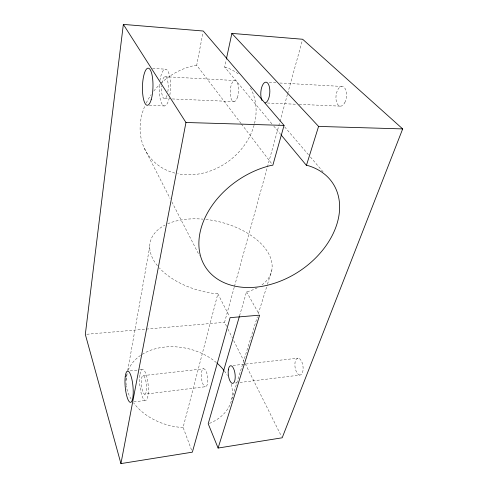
<?xml version="1.0" encoding="UTF-8"?>
<svg xmlns="http://www.w3.org/2000/svg" width="488" height="488" viewBox="0 0 488 488"><rect width="100%" height="100%" fill="white"/><g stroke="black" fill="none" stroke-linecap="round" stroke-linejoin="round"><path stroke-width="0.37" stroke-dasharray="2.44 1.83" d="M125.989 380.256L127.588 371.258M127.722 370.508L149.712 246.775M241.011 123.421L196.707 65.288L202.971 32.513M271.871 123.824L224.657 67.039L226.225 59.725M191.558 450.046L183.098 427.409L217.868 293.788L216.367 293.752A62.397 35.776 13.7 0 1 159.362 267.961M226.591 326.374L224.559 322.293L234.27 287.103M234.472 286.364L278.575 126.52M278.776 125.788L279.789 122.122M279.99 121.384L287.475 94.257M287.682 93.525L302.45 39.998M239.553 315.846L246.544 291.781L247.855 291.556A62.397 35.776 13.7 0 0 257.231 287.822M231.709 399.397L257.347 316.828M258.25 313.93L267.241 284.962M267.467 284.236L271.743 270.474M133.803 401.905L145.772 400.392M144.637 394.212A9.345 2.495 84.5 0 0 145.778 380.652A9.345 2.495 84.5 0 0 141.38 379.884A9.345 2.495 84.5 0 0 144.637 394.212L205.32 386.734A9.028 3.129 83.6 0 0 206.918 373.57A9.028 3.129 83.6 0 0 201.416 372.978A9.028 3.129 83.6 0 0 205.32 386.734M235.478 383.013L236.973 382.83M239.968 382.458L299.846 375.077A8.534 4.002 81.9 0 0 302.096 362.547A8.534 4.002 81.9 0 0 295.075 362.212A8.534 4.002 81.9 0 0 299.846 375.077M143.161 375.614L203.709 368.782M233.105 365.469L298.076 358.143M130.192 370.88L139.086 369.904M139.824 369.825L142.045 369.581M86.827 334.262L224.559 322.293M196.707 65.288L195.279 65.386A61.25 51.697 -36.8 0 0 160.717 83.503M183.098 427.409L181.798 427.451A53.924 39.516 13.7 0 1 133.553 402.789M149.352 105.371L164.23 105.945M164.816 98.625L169.342 98.82M172.362 98.948L234.234 101.596M267.363 103.017L296.161 104.249M299.193 104.377L340.88 106.158M164.767 76.659L234.466 80.508M269.211 82.429L276.055 82.808M279.862 83.015L341.472 86.419M152.567 68.405L165.359 69.168M224.657 67.039L225.968 67.307A61.25 51.697 -36.8 0 1 238.547 74.121M284.681 126.91L308.434 154.702M310.411 157.02L323.276 172.075M273.817 126.166L280.637 134.365M241.475 124.025L271.932 163.999M246.544 291.781L258.884 313.863M144.454 148.492L170.147 198.555M171.88 201.941L199.305 255.389M217.868 293.788L229.421 316.328M227.945 329.089L232.355 337.922M233.709 340.642L243.878 361.022M245.232 363.737L281.503 436.437M250.454 87.931A61.25 51.697 -36.8 0 1 240.828 149.822A61.25 51.697 -36.8 0 1 177.717 173.74M174.893 173.094A61.25 51.697 -36.8 0 1 145.021 105.658M146.241 103.029A61.25 51.697 -36.8 0 1 151.14 94.672M153.799 91.073A61.25 51.697 -36.8 0 1 160.18 84.015M161.888 83.137A11.041 3.361 -88.3 0 1 166.506 77.592A11.041 3.361 -88.3 0 1 167.762 92.299M167 95.465A11.041 3.361 -88.3 0 1 163.035 97.441A11.041 3.361 -88.3 0 1 161.565 85.864M159.93 80.557A18.404 5.606 -88.3 0 1 167.591 70.656A18.404 5.606 -88.3 0 1 169.848 95.05M169.287 97.899A18.404 5.606 -88.3 0 1 162.23 104.426A18.404 5.606 -88.3 0 1 159.57 83.442M231.166 384.227A53.924 39.516 13.7 0 1 209.358 423.456M131.095 399.068A53.924 39.516 13.7 0 1 126.313 385.965M126.215 385.239A53.924 39.516 13.7 0 1 127.203 372.917M128.198 370.142A53.924 39.516 13.7 0 1 140.959 355.142M142.221 354.331A53.924 39.516 13.7 0 1 216.55 362.736M224.419 371.002A53.924 39.516 13.7 0 1 227.408 375.485M205.899 219.417A62.397 35.776 13.7 0 1 264.057 246.946A62.397 35.776 13.7 0 1 260.995 285.559M157.392 265.679A62.397 35.776 13.7 0 1 165.036 225.09M167.744 223.809A62.397 35.776 13.7 0 1 202.935 219.136M237.333 97.71A10.602 4.166 -86.8 0 0 235.551 80.581A10.602 4.166 -86.8 0 0 230.33 94.824A10.602 4.166 -86.8 0 0 237.333 97.71M344.833 102.578A9.943 5.24 -84.1 0 0 342.838 86.51A9.943 5.24 -84.1 0 0 336.061 99.753A9.943 5.24 -84.1 0 0 344.833 102.578M139.885 375.101A15.579 4.16 84.5 0 0 144.668 400.258A15.579 4.16 84.5 0 0 147.413 379.487A15.579 4.16 84.5 0 0 139.885 375.101"/><path stroke-width="0.73" d="M281.118 134.944L306.433 165.389L307.977 165.609A76.219 54.894 -33.6 0 1 311.82 261.592A76.219 54.894 -33.6 0 1 202.276 261.013A76.219 54.894 -33.6 0 1 271.108 165.414L272.853 165.206L284.053 125.398L203.258 31.025L123.354 24.4L85.315 334.396L120.932 463.6L192.351 452.169L230.098 317.651L259.616 315.163L218.093 448.051L282.186 437.791L402.685 128.911L302.651 39.26L231.867 33.398L226.383 58.993M120.932 463.6L185.952 122.494L123.354 24.4M239.34 316.572L208.199 423.767L218.093 448.051M306.433 165.389L318.579 126.416L231.867 33.398M185.952 122.494L284.053 125.398M318.579 126.416L402.685 128.911M261.964 100.473A10.413 4.49 -86.2 0 1 263.221 83.997A10.413 4.49 -86.2 0 1 269.742 89.097A10.413 4.49 -86.2 0 1 265.088 102.919M217.136 363.243A53.924 39.516 13.7 0 1 223.943 370.386M151.176 99.723A18.587 5.258 -88.6 0 0 149.413 68.723A18.587 5.258 -88.6 0 0 142.539 91.707A18.587 5.258 -88.6 0 0 151.176 99.723M228.335 369.886A8.888 3.385 83.2 0 0 232.483 383.385A8.888 3.385 83.2 0 0 234.283 370.404A8.888 3.385 83.2 0 0 228.335 369.886M125.227 376.748A15.714 3.886 84.7 0 0 129.784 402.142A15.714 3.886 84.7 0 0 132.278 381.238A15.714 3.886 84.7 0 0 125.227 376.748"/></g></svg>
